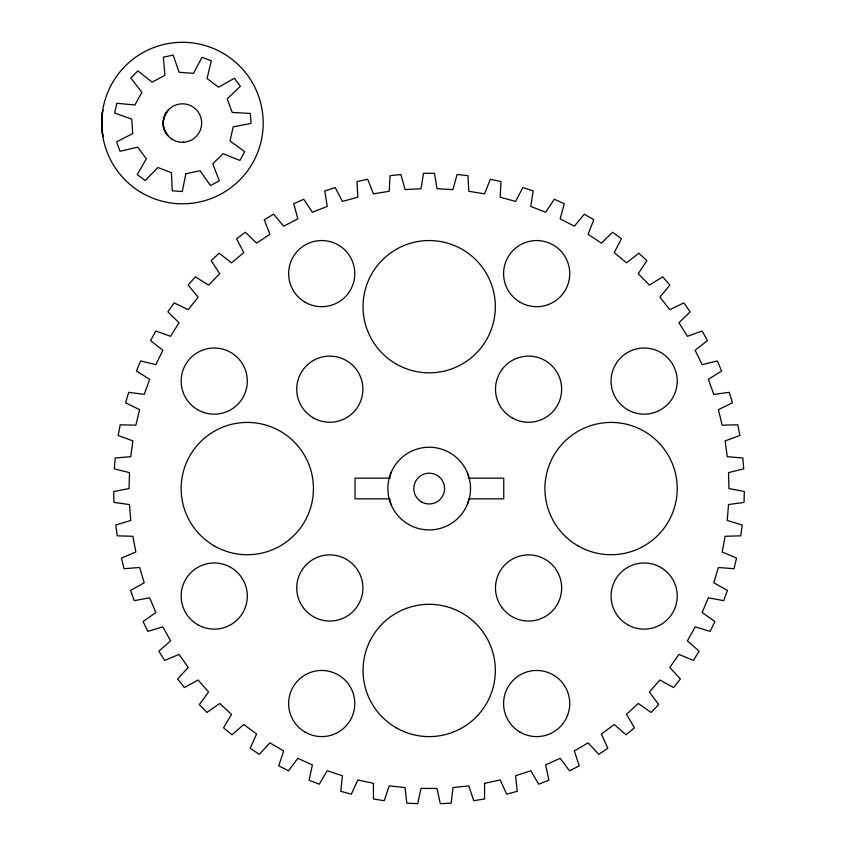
<?xml version="1.0" encoding="UTF-8"?>
<svg xmlns="http://www.w3.org/2000/svg" width="846" height="846" viewBox="0 0 846 846"><rect width="100%" height="100%" fill="white"/><g stroke="black" fill="none" stroke-linecap="round" stroke-linejoin="round"><path stroke-width="1.27" d="M101.742 120.047L102.757 109.917L101.784 119.011M389.372 478.17L391.011 472.755M467.373 504.385L469.054 498.833M168.09 110.266C162.517 116.346 161.639 126.086 166.028 133.076C171.653 140.711 161.977 128.455 163.384 125.589A10.913 6.102 -89.8 0 1 163.521 119.646L165.308 114.326L168.333 109.98M182.937 142.276L183.614 142.244M390.122 478.17L355.034 478.17L355.034 498.833L390.069 498.833M468.367 478.17L503.761 478.17L503.761 498.833L468.42 498.833M467.373 472.755L469.012 478.17M389.319 498.833L391.011 504.385M101.689 123.326L102.842 136.692M102.62 135.328L102.736 136.058M102.704 135.868L101.774 126.752A12.923 2.041 -90 0 1 101.71 120.005M101.763 123.315A12.923 1.914 -89.9 0 1 101.858 119.17M484.578 783.333L484.547 798.973L473.76 800.707L468.811 785.871L452.938 787.563L451.235 803.118L440.322 803.7L436.991 788.419L421.022 788.419L417.681 803.7L406.767 803.118L405.075 787.563L389.192 785.871L384.253 800.707L373.456 798.973L373.424 783.333L357.816 779.949L351.323 794.183L340.779 791.306L342.408 775.75L327.254 770.738L319.28 784.2L309.097 780.213L312.375 764.921L297.834 758.323L288.475 770.865L278.778 765.82L283.664 750.962L269.906 742.851L259.267 754.325L250.162 748.287L256.602 734.021L243.785 724.504L231.984 734.783L223.577 727.803L231.487 714.31L219.749 703.47L206.932 712.438L199.307 704.612L208.613 692.039L198.091 680.015L184.396 687.565L177.649 678.968L188.235 667.452L179.056 654.392L164.632 660.44L158.837 651.177L170.585 640.845L162.844 626.875L147.86 631.37L143.08 621.535L155.865 612.515L149.657 597.805L134.271 600.671L130.57 590.392L144.232 582.788L139.622 567.497L124.034 568.713L121.433 558.096L135.836 551.983L132.875 536.29L117.234 535.835L115.786 525.006L130.76 520.459L129.48 504.544L113.977 502.429L113.692 491.505L129.057 488.576L129.48 472.618L114.295 468.874L115.162 457.982L130.76 456.692L132.875 440.872L118.176 435.531L120.195 424.787L135.836 425.178L139.622 409.665L125.568 402.791L128.729 392.333L144.232 394.373L149.657 379.346L136.407 371.024L140.658 360.956L155.865 364.637L162.844 350.276L150.567 340.589L155.854 331.029L170.585 336.306L179.056 322.77L167.868 311.836L174.149 302.889L188.235 309.699L198.091 297.147L188.14 285.081L195.331 276.854L208.613 285.123L219.749 273.681L211.13 260.631L219.156 253.218L231.487 262.852L243.785 252.658L236.594 238.762L245.372 232.248L256.602 243.13L269.906 234.31L264.238 219.727L273.66 214.175L283.664 226.199L297.834 218.839L293.752 203.738L303.703 199.222L312.375 212.24L327.254 206.424L324.79 190.974L335.164 187.537L342.408 201.411L357.816 197.203L357.023 181.583L367.703 179.267L373.424 193.829L389.192 191.291L390.059 175.672L400.919 174.509L405.075 189.589L421.022 188.743L423.539 173.303L434.463 173.303L436.991 188.743L452.938 189.589L457.083 174.509L467.944 175.672L468.811 191.291L484.578 193.829L490.31 179.267L500.991 181.583L500.187 197.203L515.595 201.411L522.839 187.537L533.213 190.974L530.759 206.424L545.628 212.24L554.299 199.222L564.25 203.738L560.168 218.839L574.339 226.199L584.353 214.175L593.765 219.727L588.097 234.31L601.411 243.13L612.641 232.248L621.408 238.762L614.228 252.658L626.516 262.852L638.846 253.218L646.873 260.631L638.254 273.681L649.39 285.123L662.672 276.854L669.873 285.081L659.912 297.147L669.768 309.699L683.854 302.889L690.135 311.836L678.947 322.77L687.417 336.306L702.148 331.029L707.446 340.589L695.158 350.276L702.138 364.637L717.345 360.956L721.596 371.024L708.345 379.346L713.77 394.373L729.284 392.333L732.435 402.791L718.381 409.665L722.167 425.178L737.807 424.787L739.838 435.531L725.128 440.872L727.243 456.692L742.841 457.982L743.708 468.874L728.522 472.618L728.945 488.576L744.311 491.505L744.025 502.429L728.522 504.544L727.243 520.459L742.217 525.006L740.768 535.835L725.128 536.29L722.167 551.983L736.57 558.096L733.979 568.713L718.381 567.497L713.77 582.788L727.433 590.392L723.732 600.671L708.345 597.805L702.138 612.515L714.923 621.535L710.143 631.37L695.158 626.875L687.417 640.845L699.177 651.177L693.371 660.44L678.947 654.392L669.768 667.452L680.364 678.968L673.606 687.565L659.912 680.015L649.39 692.039L658.696 704.612L651.071 712.438L638.254 703.47L626.516 714.31L634.437 727.803L626.019 734.783L614.228 724.504L601.411 734.021L607.84 748.287L598.735 754.325L588.097 742.851L574.339 750.962L579.224 765.82L569.527 770.865L560.168 758.323L545.628 764.921L548.906 780.213L538.722 784.2L530.759 770.738L515.595 775.75L517.223 791.306L506.68 794.183L500.187 779.949L484.578 783.333M185.856 173.747L182.25 191.545L172.277 190.784L171.421 172.647L157.885 167.519L145.226 180.547L137.253 174.519L146.337 158.794L137.718 147.162L120.026 151.286L116.579 141.895L132.716 133.573L131.754 119.138L114.644 113.036L116.822 103.275L134.905 105.01L141.895 92.33L130.802 77.959L137.909 70.916L152.185 82.147L164.917 75.273L163.363 57.179L173.144 55.096L179.077 72.259L193.512 73.359L201.983 57.295L211.331 60.838L207.048 78.488L218.596 87.212L234.405 78.276L240.359 86.313L227.214 98.845L232.206 112.433L250.342 113.459L251.008 123.442L233.168 126.879L230.027 141.007L244.727 151.677L239.894 160.433L223.027 153.676L212.748 163.86L219.336 180.78L210.538 185.538L200.016 170.733L185.856 173.747M141.155 192.454A80.751 80.751 0 0 0 263.191 124.108A80.751 80.751 0 0 0 142.974 52.6A80.751 80.751 0 0 0 141.155 192.454M171.759 139.04A19.225 19.225 0 0 0 201.623 124.309A19.225 19.225 0 0 0 173.938 105.813A19.225 19.225 0 0 0 171.759 139.04M627.616 409.739A33.068 33.068 0 0 0 677.223 381.091A33.068 33.068 0 0 0 627.616 352.454A33.068 33.068 0 0 0 627.616 409.739M578.008 545.86A66.136 66.136 0 0 0 677.223 488.576A66.136 66.136 0 0 0 578.008 431.291A66.136 66.136 0 0 0 578.008 545.86M214.228 545.86A66.136 66.136 0 0 0 313.443 488.576A66.136 66.136 0 0 0 214.228 431.291A66.136 66.136 0 0 0 214.228 545.86M197.7 409.739A33.068 33.068 0 0 0 247.307 381.091A33.068 33.068 0 0 0 197.7 352.454A33.068 33.068 0 0 0 197.7 409.739M396.118 727.74A66.136 66.136 0 0 0 495.333 670.466A66.136 66.136 0 0 0 396.118 613.181A66.136 66.136 0 0 0 396.118 727.74M520.131 732.171A33.068 33.068 0 0 0 569.739 703.534A33.068 33.068 0 0 0 520.131 674.897A33.068 33.068 0 0 0 520.131 732.171M396.118 363.97A66.136 66.136 0 0 0 495.333 306.686A66.136 66.136 0 0 0 396.118 249.411A66.136 66.136 0 0 0 396.118 363.97M520.131 302.255A33.068 33.068 0 0 0 569.739 273.618A33.068 33.068 0 0 0 520.131 244.98A33.068 33.068 0 0 0 520.131 302.255M627.616 624.697A33.068 33.068 0 0 0 677.223 596.06A33.068 33.068 0 0 0 627.616 567.412A33.068 33.068 0 0 0 627.616 624.697M502.334 608.094A33.068 33.068 0 0 0 559.132 600.618A33.068 33.068 0 0 0 524.256 555.166A33.068 33.068 0 0 0 502.334 608.094M305.173 732.171A33.068 33.068 0 0 0 354.781 703.534A33.068 33.068 0 0 0 305.173 674.897A33.068 33.068 0 0 0 305.173 732.171M305.173 302.255A33.068 33.068 0 0 0 354.781 273.618A33.068 33.068 0 0 0 305.173 244.98A33.068 33.068 0 0 0 305.173 302.255M197.7 624.697A33.068 33.068 0 0 0 247.307 596.06A33.068 33.068 0 0 0 197.7 567.412A33.068 33.068 0 0 0 197.7 624.697M408.523 524.372A41.338 41.338 0 0 0 470.524 488.576A41.338 41.338 0 0 0 408.523 452.779A41.338 41.338 0 0 0 408.523 524.372M313.274 417.829A33.068 33.068 0 0 0 362.881 389.192A33.068 33.068 0 0 0 313.274 360.555A33.068 33.068 0 0 0 313.274 417.829M303.566 608.094A33.068 33.068 0 0 0 360.364 600.618A33.068 33.068 0 0 0 325.488 555.166A33.068 33.068 0 0 0 303.566 608.094M512.042 417.829A33.068 33.068 0 0 0 561.649 389.192A33.068 33.068 0 0 0 512.042 360.555A33.068 33.068 0 0 0 512.042 417.829M421.498 501.9A15.387 15.387 0 0 0 444.573 488.576A15.387 15.387 0 0 0 421.498 475.251A15.387 15.387 0 0 0 421.498 501.9"/></g></svg>
